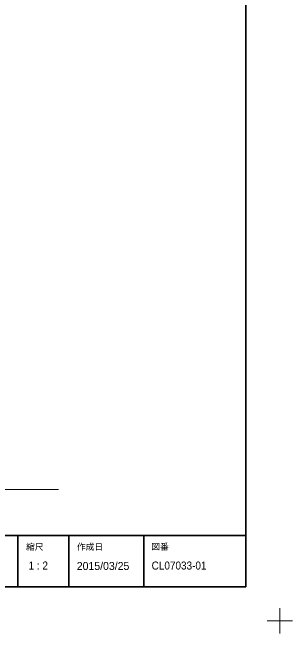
# Model space of a CAD drawing. Units: millimetres on the paper. Extents: x -396 to 396, y -304 to 304.
# Drawn here: x -125.9 to 38.8, y -304.5 to 60.2 of the extents above; entities that cross this region are included whole.
import ezdxf
from ezdxf.enums import TextEntityAlignment as Align

# ---------------------------------------------------------------- set-up
doc = ezdxf.new("R2010")
doc.units = ezdxf.units.MM
doc.linetypes.add('USER2', pattern=[1.11, 0.71, -0.4])
doc.layers.add('0-3_1図面枠', color=7, linetype='Continuous', lineweight=20)
doc.layers.add('0-5_3一般', color=7, linetype='USER2', lineweight=15)
doc.styles.add('ＭＳ Ｐゴシック', font='')
doc.styles.get('ＭＳ Ｐゴシック').set_extended_font_data('MS PGothic')

# ---------------------------------------------------------------- blocks, each defined once
blk = doc.blocks.new('グループ')
at = {"layer": '0-3_1図面枠', "lineweight": 15}
for p, q in [((210, -289.5), (210, -304.5)), ((217.5, -297), (202.5, -297))]:
    blk.add_line(p, q, dxfattribs=at)
blk = doc.blocks.new('グループ-2')
at = {"layer": '0-3_1図面枠', "lineweight": 35}
for p, q in [((-190, -247), (190, -247)), ((56, -247), (56, -277)), ((86, -247), (86, -277)), ((130, -247), (130, -277))]:
    blk.add_line(p, q, dxfattribs=at)
blk.add_lwpolyline([(-190, 277), (190, 277), (190, -277), (-190, -277)], close=True, dxfattribs=at)
blk = doc.blocks.new('図面枠')
at = {"layer": '0-3_1図面枠'}
for name in ['グループ', 'グループ-2']:
    blk.add_blockref(name, (0, 0), dxfattribs=at)
at = {"layer": '0-3_1図面枠', "style": 'ＭＳ Ｐゴシック'}
for s, p in [('縮尺', (60.827, -256.536)), ('作成日', (90.75, -256.516)), ('図番', (134.499, -256.421))]:
    blk.add_text(s, height=3.666, dxfattribs=at).set_placement(p, align=Align.BOTTOM_LEFT)
at = {"layer": '0-3_1図面枠', "style": 'ＭＳ Ｐゴシック', "width": 0.95}
blk.add_text('1 : 2', height=4.717, dxfattribs=at).set_placement((62.335, -268.326), align=Align.BOTTOM_LEFT)
blk = doc.blocks.new('グループ-23')
at = {"layer": '0-5_3一般', "linetype": 'Continuous'}
blk.add_line((-80, -220), (80, -220), dxfattribs=at)

msp = doc.modelspace()

# ---------------------------------------------------------------- block references
at = {"layer": '0-3_1図面枠'}
msp.add_blockref('図面枠', (-178.75, 0), dxfattribs=at)
at = {"layer": '0-5_3一般'}
msp.add_blockref('グループ-23', (-178.75, 0), dxfattribs=at)

# ---------------------------------------------------------------- texts
at = {"layer": '0-3_1図面枠', "style": 'ＭＳ Ｐゴシック'}
msp.add_text('2015/03/25', height=4.714, dxfattribs=at).set_placement((-88.072, -268.574), align=Align.BOTTOM_LEFT)
at = {"layer": '0-3_1図面枠', "style": 'ＭＳ Ｐゴシック', "width": 0.95}
msp.add_text('CL07033-01', height=4.714, dxfattribs=at).set_placement((-44.098, -268.326), align=Align.BOTTOM_LEFT)

doc.saveas('drawing.dxf')
